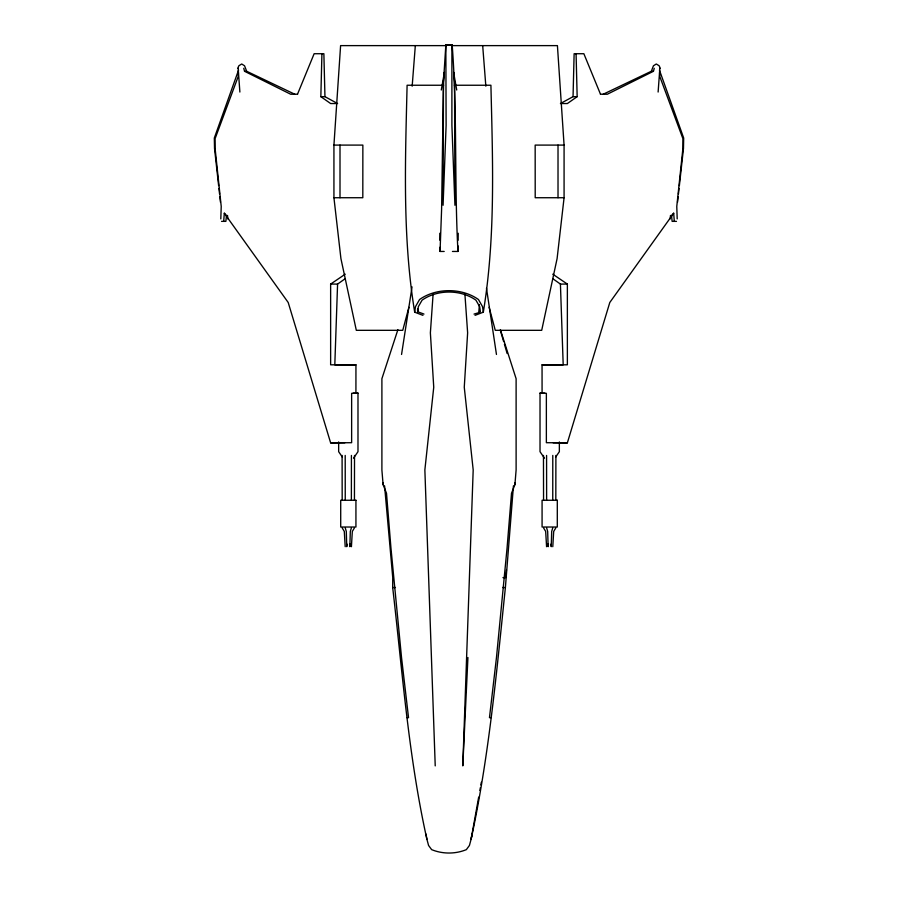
<?xml version="1.0" encoding="UTF-8"?>
<svg xmlns="http://www.w3.org/2000/svg" width="898" height="898" viewBox="0 0 898 898"><rect width="100%" height="100%" fill="white"/><g stroke="black" fill="none" stroke-linecap="round" stroke-linejoin="round"><path stroke-width="1.35" d="M223.692 221.357L224.309 213.219L226.487 215.565L225.869 221.357L221.525 221.357M351.376 500.074L351.421 455.432M345.135 278.75L337.581 284.082L334.808 364.812L355.945 364.824L355.922 393.279L351.634 393.335L351.634 442.703L330.632 442.849L288.202 302.491L224.309 213.219M445.846 44.9L446.115 125.316L443.073 205.283L443.477 82.077L445.846 44.9L452.165 44.9C457.419 113.619 454.242 182.642 457.958 251.451L452.446 251.451M552.753 500.074L552.786 455.432M552.764 274.182L567.368 284.082L567.368 364.812L542.055 364.824L542.078 393.279L546.366 393.335L546.366 442.703L567.368 442.849L609.798 302.491L673.691 213.219L674.308 221.357M354.441 500.074L354.519 455.432M555.817 500.074L555.896 455.432M513.443 485.818L505.394 587.505C496.628 671.715 489.04 756.296 471.113 839.17L469.43 845.467L466.354 849.643C455.365 854.155 442.635 854.155 431.646 849.643L428.571 845.467L426.887 839.17C408.467 756.352 402.394 671.614 392.684 587.505L392.74 577.594L384.569 485.818M457.958 251.451L458.047 245.85M458.126 240.26L458.238 233.267M320.844 96.67L324.953 96.67L337.581 103.539L330.632 103.539L320.844 96.67L321.922 53.723M407.007 717.648L408.534 717.67L401.529 657.504L390.967 548.263L386.499 493.238L383.109 484.684L383.154 482.641M576.078 53.723L577.156 96.67L567.368 103.539L560.453 103.539L573.047 96.67L574.125 53.723L583.857 53.723L600.47 94.155M220.807 218.921L221.222 206.439L215.071 148.159L215.105 138.606L238.15 76.656L238.408 72.716M444.184 251.451L440.054 251.451L441.603 209.313L443.477 82.077L444.387 72.401L441.288 90.002M417.75 309.024L417.626 311.729L423.979 314.087M467.937 657.504L462.796 765.882L473.19 469.923L464.266 387.218L467.634 332.855L464.895 293.915M552.786 546.68L553.696 531.448L555.761 527.979M408.893 307.307L402.753 330.318L356.315 330.318L340.926 258.602L333.933 197.728L333.933 145.094L340.6 45.618L446.429 45.63M433.117 293.915L430.378 332.855L433.745 387.218L424.866 469.923L435.227 765.882M658.122 92.045L659.839 68.315M670.211 218.921L670.469 215.441M412.171 86.186L415.325 45.63M474.021 314.087L478.757 312.695L479.397 304.691M491.026 717.648L489.466 717.67L496.471 657.504L507.044 548.263L511.512 493.238L514.913 484.684L516.114 470.002L516.114 378.709L500.366 329.645M506.461 569.882L505.709 577.616L502.947 577.616M347.021 544.098L346.763 546.68L346.302 531.448L345.27 527.979M548.386 544.098L548.128 546.68L547.679 531.448L546.646 527.979M475.064 315.344L483.315 312.19C495.685 237.094 492.699 160.978 490.914 85.243L454.399 85.243M677.541 202.196L678.147 196.673M678.45 193.923L679.056 188.4M679.371 185.65L683.479 148.417L683.681 138.034L659.424 70.078M451.582 45.63L557.422 45.618L564.079 145.094L564.079 197.728L557.097 258.602L541.707 330.318L495.269 330.318L489.129 307.307M422.936 315.344L414.696 312.19L415.482 306.656L419.568 299.505C436.237 287.719 461.763 287.719 478.443 299.505L482.529 306.656L483.315 312.19M401.552 354.463L412.036 286.877M472.034 834.018L471.113 839.17L478.679 797.11M479.88 790.42L480.385 787.613M480.857 784.975L481.35 782.248M547.095 544.098L546.579 546.68L545.681 531.448L543.604 527.979M600.459 94.2L607.295 94.234L653.441 71.29L654.249 68.315M351.354 527.979L350.31 531.448L349.861 546.68L349.603 544.098M552.719 527.979L551.686 531.448L551.237 546.68L550.979 544.098M397.904 329.645L381.897 378.709L381.897 470.002L383.109 484.684M603.198 94.234L651.342 71.256L653.441 65.79L656.303 63.983L659.154 65.79L660.255 68.315M238.576 70.078L214.319 138.034L214.521 148.417L218.629 185.65M297.53 94.155L314.143 53.723L323.875 53.723L324.953 96.67M237.746 68.315L238.846 65.79L241.697 63.983L244.559 65.79L246.658 71.256L294.802 94.234M354.384 527.979L352.319 531.448L351.421 546.68L350.905 544.098M353.531 458.193L357.988 451.694L357.988 393.133L356.697 393.133M555.638 457.116L559.353 451.694L559.353 441.939M673.691 213.219L671.513 215.565L672.131 221.357L676.475 221.357M355.945 364.824L330.632 364.812L330.632 284.082L345.236 274.182M478.757 312.695L480.385 311.729L479.667 306.667L475.929 300.168C460.719 289.336 437.292 289.336 422.082 300.168L418.345 306.667L417.626 311.729L417.57 309.024M446.115 45.012L452.165 44.9M243.751 68.315L244.559 71.29L246.658 71.256M297.541 94.2L290.705 94.234L244.559 71.29M344.888 442.748L330.632 442.849M443.612 85.243L407.097 85.243C405.312 160.978 402.338 237.094 414.696 312.19M573.047 96.67L577.156 96.67M333.933 145.094L362.859 145.094L362.814 197.728L333.933 197.728M564.079 145.094L535.163 145.094L535.208 197.728L564.079 197.728M330.632 284.082L337.581 284.082M552.865 278.75L560.419 284.082L567.368 284.082M542.055 364.824L563.192 364.812L560.419 284.082M353.161 393.133L357.988 393.133M544.48 458.193L540.024 451.694L540.024 393.133L544.85 393.133M540.024 393.133L541.314 393.133M567.368 442.849L553.112 442.748M392.684 587.505L395.434 587.505M502.644 587.505L505.394 587.505M651.342 71.256L653.441 71.29M342.374 457.116L338.658 451.694L338.658 441.939M342.228 527.979L344.304 531.448L345.202 546.68M500.534 330.969L503.643 341.577M504.418 344.237L507.146 353.509M425.966 834.018L426.887 839.17M486.48 288.258L496.459 354.463M456.723 90.002L453.625 72.401L454.534 82.077L454.938 205.283L451.896 125.316L451.896 45.012M218.944 188.4L219.55 193.923M219.853 196.673L220.459 202.196M482.686 45.63L485.84 86.186M238.161 68.315L239.878 92.045M227.531 215.441L227.789 218.921M659.592 72.716L659.85 76.656L682.895 138.606L682.929 148.159L676.778 206.439L677.193 218.921M514.857 482.641L514.913 484.684M439.773 233.267L439.874 240.26M439.986 247.253L440.054 251.451M543.47 455.432L543.559 500.074M342.093 455.432L342.183 500.074M546.579 455.432L546.624 500.074M345.202 455.432L345.247 500.074M558.017 145.094L558.017 197.728M340.005 145.094L340.005 197.728M355.934 500.265L340.712 500.265L340.712 527.025L355.934 527.025L355.934 500.265M557.299 500.265L542.078 500.265L542.078 527.025L557.299 527.025L557.299 500.265"/></g></svg>
